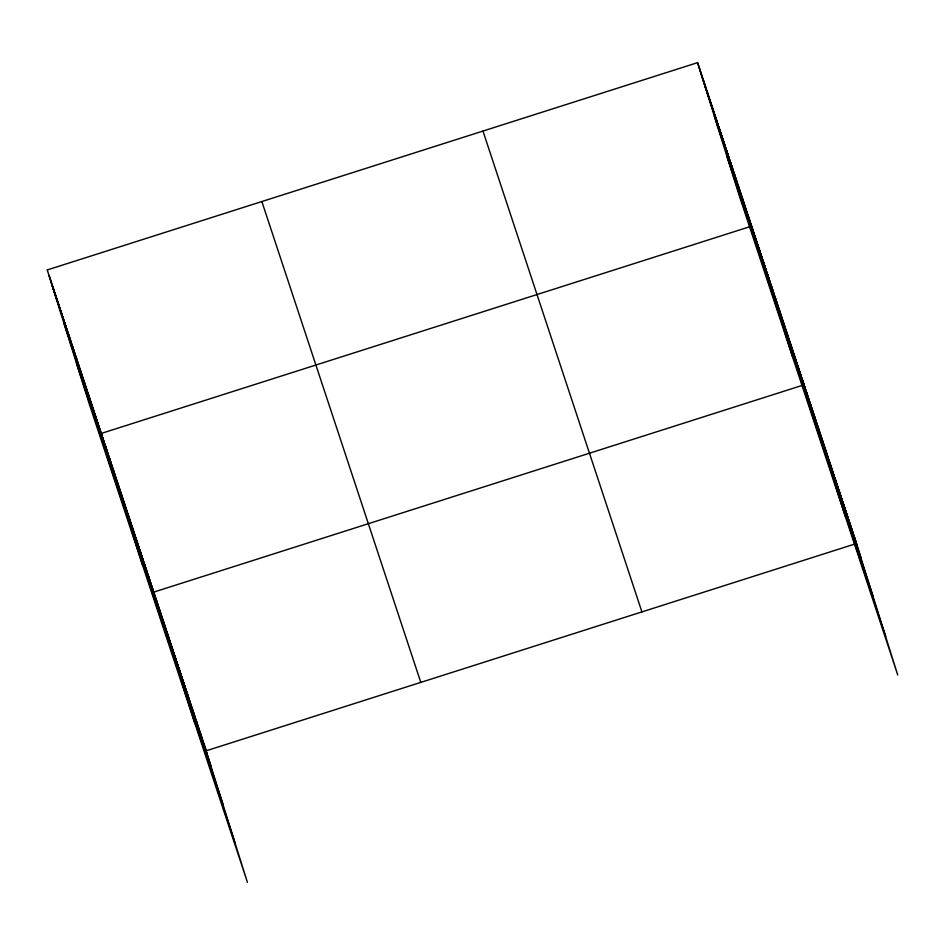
<?xml version="1.0" encoding="UTF-8"?>
<svg xmlns="http://www.w3.org/2000/svg" width="945" height="945" viewBox="0 0 945 945"><rect width="100%" height="100%" fill="white"/><g stroke="black" fill="none" stroke-linecap="round" stroke-linejoin="round"><path stroke-width="1.42" d="M47.25 269.951L697.575 62.653L856.524 543.493L206.199 750.791L47.25 269.951L88.476 401.507L247.425 882.346L204.25 744.908M153.74 592.113L804.065 384.816M702.229 77.502L861.178 558.33M714.302 116.011L873.239 596.85M726.74 155.701L885.678 636.528M482.966 131.06L641.915 611.899M261.859 201.545L420.797 682.373M51.904 284.799L210.853 765.639M63.976 323.32L222.914 804.148M76.403 362.998L235.352 843.838M854.575 537.611L897.75 675.049L738.801 194.209L697.575 62.653M850.689 525.857L857.292 546.576M846.803 514.104L853.406 534.823M842.928 502.35L849.52 523.069M839.042 490.597L845.633 511.316M835.156 478.843L841.747 499.562M829.32 461.207L837.861 487.809M825.434 449.454L832.037 470.185M821.559 437.7L828.151 458.431M817.673 425.947L824.264 446.678M813.787 414.193L820.378 434.924M809.9 402.44L816.492 423.171M806.014 390.687L812.605 411.418M802.128 378.933L845.303 516.372M798.241 367.18L804.833 387.911M794.355 355.426L800.947 376.157M790.469 343.673L797.072 364.392M786.583 331.919L793.186 352.639M782.696 320.166L789.299 340.885M778.81 308.413L785.413 329.132M774.935 296.659L781.527 317.378M771.049 284.906L777.64 305.625M767.163 273.152L773.754 293.871M763.276 261.399L769.868 282.118M759.39 249.645L765.982 270.364M755.504 237.892L762.095 258.611M792.843 357.694L751.618 226.138L101.292 433.436L142.518 564.992M747.755 214.456L754.346 235.14M741.967 196.938L750.484 223.469M738.104 185.267L744.695 205.951M734.253 173.585L740.833 194.268M730.39 161.914L736.97 182.598M726.528 150.231L733.107 170.915M722.665 138.561L729.245 159.244M718.802 126.878L725.394 147.562M714.952 115.195L721.531 135.891M711.089 103.525L717.668 124.208M707.226 91.842L713.806 112.526M703.364 80.171L709.955 100.855M699.501 68.489L706.092 89.173M200.364 733.155L206.967 753.886M196.477 721.401L203.08 742.132M192.591 709.648L199.194 730.379M186.767 692.024L195.308 718.625M182.881 680.27L189.472 700.989M178.995 668.517L185.598 689.236M175.108 656.751L181.712 677.482M171.222 644.998L177.825 665.729M167.336 633.245L173.939 653.975M163.461 621.491L170.053 642.222M159.575 609.738L166.166 630.469M155.689 597.984L162.28 618.715M151.802 586.231L194.977 723.669M147.916 574.477L154.507 595.208M144.03 562.724L150.621 583.455M140.143 550.97L146.735 571.701M136.257 539.217L142.86 559.948M132.371 527.464L138.974 548.194M128.485 515.71L135.088 536.441M124.598 503.957L131.201 524.688M120.712 492.203L127.315 512.934M116.837 480.45L123.429 501.181M112.951 468.696L119.542 489.415M109.065 456.943L115.656 477.662M105.178 445.189L111.77 465.909M95.504 415.918L104.009 442.449M91.641 404.247L98.221 424.931M87.779 392.565L94.358 413.248M83.916 380.882L90.507 401.578M80.065 369.212L86.645 389.895M76.202 357.529L82.782 378.213M72.34 345.858L78.919 366.542M68.477 334.176L75.068 354.859M64.626 322.505L71.206 343.189M60.763 310.822L67.343 331.506M56.901 299.14L63.48 319.835M53.038 287.469L59.618 308.153M49.175 275.786L55.767 296.482"/></g></svg>
